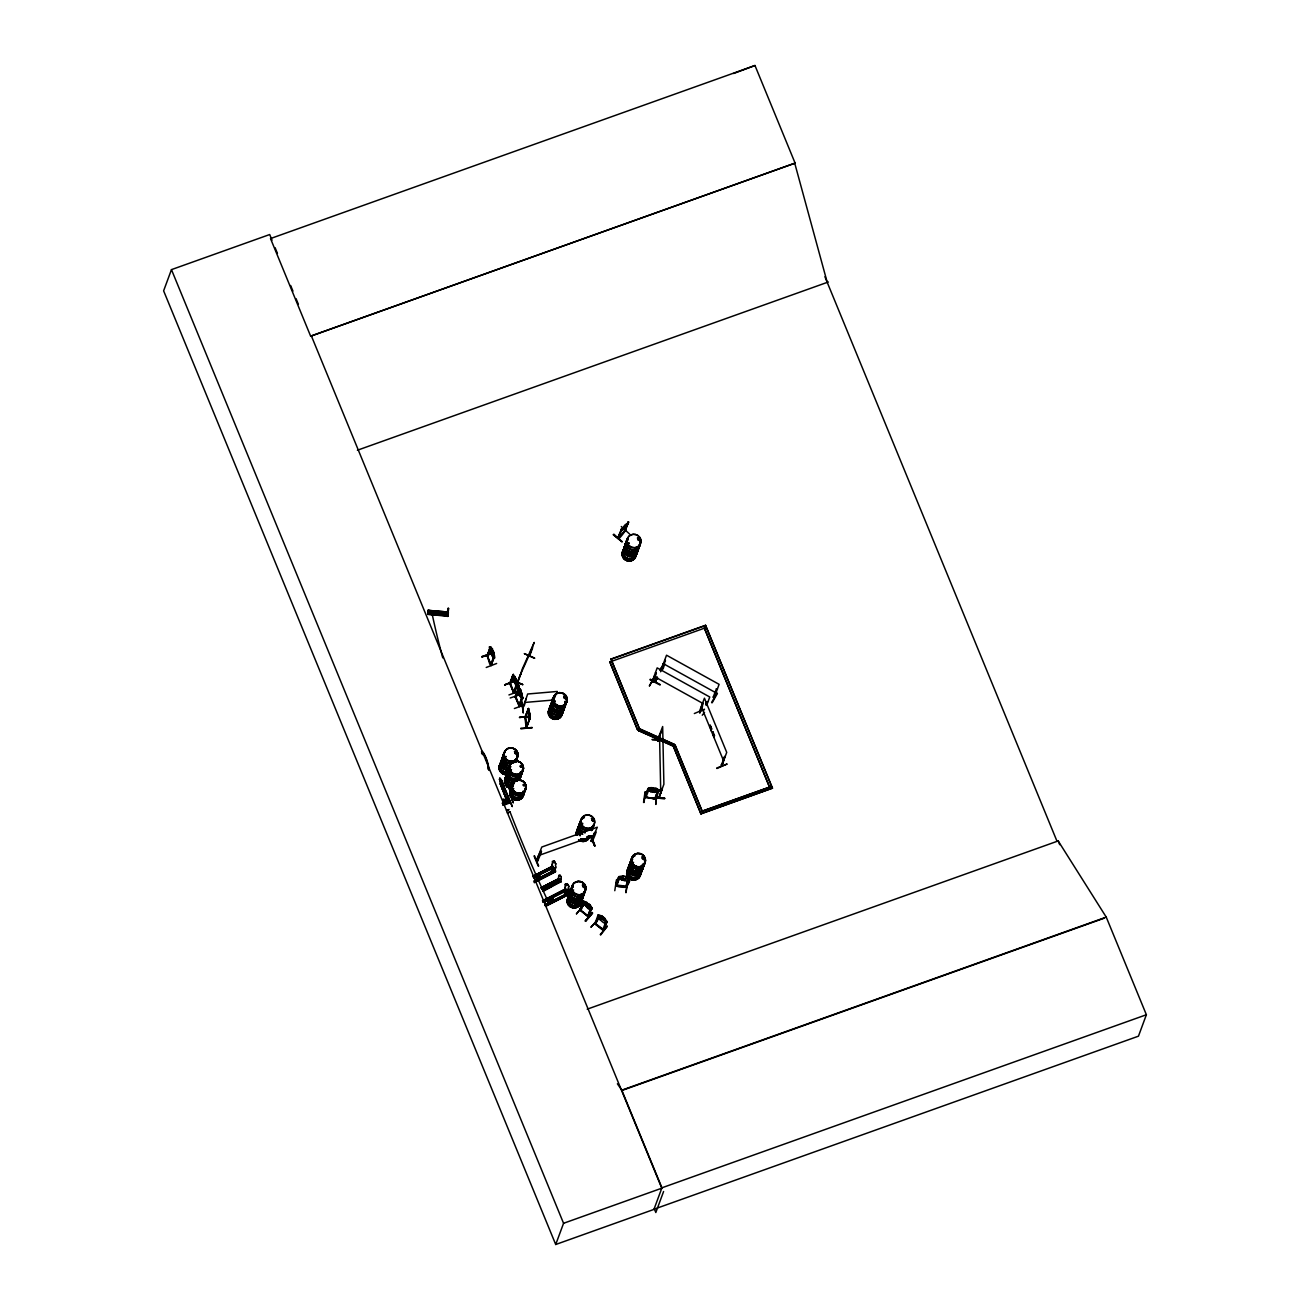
<?xml version="1.0" encoding="UTF-8"?>
<svg xmlns="http://www.w3.org/2000/svg" width="1310" height="1310" viewBox="0 0 1310 1310"><rect width="100%" height="100%" fill="white"/><g stroke="black" fill="none" stroke-linecap="round" stroke-linejoin="round"><path stroke-width="1.5" d="M655.229 681.429L657.636 677.778M528.061 709.873L529.289 720.729L528.47 718.371M505.038 756.836L506.151 756.787M508.002 776.633L508.984 776.928M510.392 770.002L511.49 769.609L510.671 770.329M513.176 789.209L513.782 788.604M515.256 752.431L514.814 753.365M515.288 753.381L515.567 752.218M520.709 765.711L520.987 766.907L522.068 766.301M521.56 766.776L521.92 765.744M524.721 785.034L523.345 785.591M554.114 701.538L555.293 701.407L554.163 701.243M565.789 697.64L564.283 697.771L565.822 697.215M566.018 697.69L565.412 698.803M573.633 889.948L572.945 890.522M582.835 823.859L581.82 824.006L582.541 823.139M583.048 886.657L584.211 887.001L584.358 885.986M584.113 887.492L584.506 886.33M593.315 820.207L592.284 820.633L592.022 819.421M627.981 543.126L629.095 543.175M633.582 862.357L632.566 862.504M639.411 540.211L637.79 539.802L638.379 538.737M638.085 539.212L638.51 540.08L639.591 539.278M642.244 858.59L642.964 857.542M642.326 858.541C644.209 861.603 644.847 855.905 642.604 858.263M644.111 858.328L643.652 859.082M505.3 799.444L506.069 799.166M524.901 717.094L525.163 717.864M526.129 726.477C524.704 734.91 535.643 700.392 526.62 727.721L525.31 717.176L528.438 708.53L529.96 714.425L529.289 720.729M526.833 727.296L525.49 716.963M653.493 797.823L664.661 798.609M664.678 798.576L653.428 797.97L664.661 798.036M447.103 613.473L448.167 613.195M448.38 613.522L427.993 610.345L448.364 612.081L447.938 616.404L427.764 614.177M447.905 613.784L448.315 614.095M448.577 608.364L448.053 611.23L448.528 610.362M448.348 613.424L427.911 611.524L427.993 610.362L448.364 612.081M448.708 608.937L448.135 608.151M429.844 614.259L430.073 610.738M431.219 614.39L431.465 610.788A911.4 852.171 3.1 0 0 442.747 657.866M433.266 614.587L433.528 610.984M435.346 611.164L435.1 614.75M437.393 611.361L437.147 614.947M446.775 615.094L446.956 612.703M427.781 613.719L448.118 615.667L448.151 613.014M492.462 656.408C486.256 634.155 490.562 657.194 494.378 658.455L493.919 652.364L490.497 646.943L490.873 647.861C486.698 661.255 485.257 649.858 491.152 665.496L494.41 655.983L491.086 665.562M487.009 655.278L487.86 655.917M487.5 655.491C491.25 673.504 492.118 662.451 493.805 652.396M700.015 711.445L699.818 712.837L702.668 705.762M721.368 764.696L722.088 766.006L721.614 764.876M532.089 727.967L520.938 728.163M509.77 682.936L510.278 683.918L510.179 682.657M513.569 692.057L514.24 693.137L510.261 683.149M514.29 693.088L517.466 684.541L518.449 684.475M520.561 689.83L522.87 698.017L519.35 706.598L515.141 696.691L518.776 687.75L520.676 689.879L518.662 687.783L515.665 696.511M515.436 697.395L515.649 696.003M519.874 706.123L519.366 705.042M447.938 616.355L447.987 615.716M555.882 863.912L555.44 865.255A3.766 0.852 62.8 0 1 555.194 867.58L553.311 871.019L535.184 880.058M560.876 879.698L561.269 878.928M566.591 891.406L567.345 890.472M658.062 740.199L658.046 741.247L657.571 740.265M658.144 741.133L661.157 731.684L657.653 741.247L657.587 740.199M538.033 860.342C532.188 865.058 548.366 836.91 537.739 860.834L536.756 860.31M592.497 841.216C586.864 844.099 602.78 818.668 592.333 841.347L591.203 841.233L594.462 832.701M447.676 613.145L448.2 611.246M529.011 656.081L529.011 656.163M647.517 789.881L654.509 792.403L656.015 788.243L659.208 790.29L658.717 791.633L654.46 792.353M647.648 789.881L650.808 791.78M648.024 788.538C649.858 785.967 660.944 789.521 657.964 790.536L655.016 798.543M646.207 797.004L655.704 799.264L654.885 798.314L656.097 798.461L644.946 797.413L648.155 788.456L644.831 797.397L645.928 797.364M652.282 787.818L649.613 789.75L654.165 791.305L656.899 790.896L655.917 788.391M653.444 788.178L655.442 789.586M654.476 792.239L650.759 791.698L652.249 787.654M659.094 790.159L658.177 790.012M659.208 790.29L655.704 799.264M428.026 610.542L427.764 614.128L427.813 613.26L448.135 615.389L427.731 614.423L427.813 613.227L448.02 615.241M643.538 802.441L645.06 791.764M644.012 802.506L645.601 791.698M645.814 797.675L649.285 788.505L648.09 788.931M656.736 793.68L655.835 804.438L656.899 793.68M657.964 790.536L654.705 799.002M552.312 705.091L552.312 704.354M539.753 876.701L539.343 877.635M549.201 886.166L550.462 885.527M614.783 890.702L616.437 879.862M615.88 885.396C617.092 886.87 614.93 881.859 618.86 876.603L622.987 875.899L620.318 877.913L622.43 879.125L627.588 879.141L626.639 876.505L629.897 878.551C630.503 883.48 623.74 889.015 626.606 886.592M619.859 876.898C614.587 877.012 626.344 883.169 629.389 879.911M621.431 879.992L625.165 880.467M622.971 876.013L626.688 876.587M624.133 876.39C618.5 877.913 628.669 880.271 625.361 876.587M626.622 876.619L629.913 878.437L626.655 887.427M616.928 885.167C640.082 887.214 615.913 888.851 615.88 884.872M625.885 892.569L627.539 881.728L626.049 892.569M628.816 878.257L629.913 878.437L628.685 878.24M448.135 611.868L447.594 612.851M581.018 910.434L584.178 901.755L583.261 901.313L579.79 910.024L583.228 901.116L589.664 904.44L590.564 906.913L590.188 907.912L586.012 905.668L584.407 903.376L586.7 902.164L583.228 901.116M579.904 909.713L588.55 916.984L592.005 908.043M595.329 923.124L595.542 924.434L595.084 923.059M602.715 930.018L603.55 930.591L606.939 921.683L606.17 920.946M554.457 869.496L554.163 867.94M448.151 608.544L446.628 615.078L447.791 613.096M436.869 612.54L435.411 612.982L436.639 613.735M555.669 864.027L554.425 861.014L553.606 862.062A3.766 0.852 62.8 0 0 552.607 863.061L551.477 867.81L553.311 871.019M558.83 875.555L558.142 879.665L559.354 881.794L561.188 879.681M568.589 886.149L567.312 883.644L566.46 884.938A3.766 0.852 62.8 0 0 565.462 885.953L564.332 890.702L566.166 893.895L568.065 890.472A3.766 0.852 62.8 0 0 568.294 888.147L568.9 886.412M568.294 888.147L568.507 888.033A3.766 0.852 62.8 0 1 568.262 890.374L566.379 893.797L564.544 890.603L565.674 885.838A3.766 0.852 62.8 0 1 566.673 884.84M655.131 681.609L657.211 677.827L655.737 681.56M523.067 707.711L527.652 694.005L557.356 691.451L556.095 694.84M618.893 537.477L617.845 537.804M504.94 756.574L506.118 756.476M505.627 756.885L505.12 756.951M515.026 753.528L516.828 753.135M516.811 753.447L516.762 752.644M520.201 766.104L520.741 765.875M520.365 765.826L520.398 766.874M523.017 784.755L524.327 786.082M554.392 701.865L554.965 700.948M582.639 886.33L584.391 885.707M537.919 860.392L536.789 860.539M655.18 681.265L657.292 677.597M272.022 240.189L269.696 234.539L171.463 269.631L163.619 290.836L555.718 1244.5L653.936 1209.408L661.927 1187.81L621.792 1090.182L1106.246 917.131L1146.381 1014.742L1138.456 1036.177L654.001 1209.228M310.65 336.179L795.105 163.111L754.969 65.5L270.515 238.567L310.65 336.179L795.105 163.111M446.186 612.458L446.071 615.209M481.998 657.08L492.314 653.493M486.992 655.557L490.611 646.911L487.402 655.442M487.336 656.097L490.136 647.075M491.823 650.939L492.937 650.333M486.223 667.478L496.637 663.482M493.215 654.263L493.281 651.479M494.378 658.455L494.82 657.014M513.34 681.675L504.677 684.901L515.043 681.02M517.352 684.573L516.582 679.874L513.307 674.404L509.656 683.247L513.831 693.154L510.245 684.017M510.212 683.165L513.307 674.404M512.881 674.716L510.098 684.213L513.242 674.601M508.935 694.939L519.35 691.189M519.808 692.482L516.435 687.16L516.058 678.957M513.389 692.384C516.599 690.124 516.238 672.554 517.401 684.672M521.102 673.438L517.335 682.199L522.739 684.606L517.466 682.575M517.139 683.755L513.782 693.137M528.945 656.539L534.218 642.408L522.461 668.575L517.843 682.346M529.666 655.966L532.662 647.713M518.907 685.588L515.632 697.575L515.256 696.38M515.747 697.264L519.268 688.765M522.051 693.219L521.871 697.215L519.742 693.563L518.039 683.083L519.742 692.646M522.723 684.622L512.292 680.365M514.388 708.514L524.786 704.747M520.561 694.513L510.179 698.001M534.529 658.324L524.278 653.608L534.66 658.062M754.969 65.5L733.616 73.507M519.006 705.173L522.068 697.1L522.985 697.968M522.428 696.969L518.924 705.713M519.202 706.417L522.068 697.1M526.194 698.738L523.165 707.596M528.814 716.75L519.579 717.323M523.214 712.853L521.888 701.898L523.279 712.673M505.005 790.863L504.661 792.026L505.005 790.863C504.628 788.505 501.632 776.404 499.405 779.237L503.695 789.029L503.171 785.067M499.896 779.09L502.86 786.622L502.418 784.264M508.165 797.577L506.986 800.705L500.273 783.757L507.003 800.737L508.182 797.544M501.222 781.218L512.325 806.616L501.681 780.793M529.813 714.408L529.289 718.502L528.552 708.514L524.966 716.816M506.626 798.723L500.633 783.626M528.552 708.514L525.048 718.289L528.438 708.677M529.78 718.388L526.636 726.853M503.22 798.92L504.022 801.704M505.201 799.477L506.299 798.773C502.221 813.657 504.956 794.662 506.462 799.706M532.04 727.41L520.954 728.9M504.284 804.193C503.236 801.261 507.363 806.944 506.724 799.395M506.921 800.705L500.273 783.757M509.41 801.081L502.434 803.505L509.377 801.016M552.198 703.061L551.756 699.343M613.817 534.136L622.119 541.652M551.756 705.14L552.263 704.715M553.131 701.554L554.949 696.642M621.284 526.522L629.602 534.021M625.64 530.337C606.579 556.783 631.993 509.312 617.845 537.853L625.099 530.255M621.677 528.667L617.96 537.493M625.591 530.403C622.692 534.169 630.028 519.366 627.687 522.444M628.358 521.74L624.903 531.254L628.734 521.904L621.202 529.78L627.506 523.378M534.513 855.807L538.672 866.008M637.528 729.768L609.772 661.746L637.528 729.768L639.558 729.048L659.47 737.841M610.984 659.061L639.558 729.048L610.984 659.061L705.533 625.279L772.491 788.129L700.948 813.903L673.193 745.881L675.207 745.161L702.979 813.183M537.739 860.834L537.886 859.999M591.318 841.184L597.294 827.216L541.767 847.046L536.609 860.719L540.801 851.86M536.117 881.057L534.283 877.847M559.223 879.157L541.816 888.671L541.194 887.59L559.173 878.322M543.175 886.821L545.042 889.948M550.184 868.121L552.509 872.165M544.37 886.215L546.237 889.343M553.819 861.014L553.606 862.062M560.713 881.712L543.322 891.275L541.226 887.64L559.321 878.584M546.172 885.298L548.022 888.426M547.76 884.479L549.627 887.607M554.212 869.611L553.721 867.22M549.561 883.562L551.412 886.69M534.365 882.612L555.555 871.756L554.588 870.069L554.998 870.806M546.385 899.151L549.185 903.835A300.055 62.389 67.9 0 1 510.016 811.889L507.412 812.904L510.016 811.889M557.405 879.796L558.961 882.498M559.927 879.108L560.254 880.713L559.845 879.632L559.304 880.467L560.091 880.058M561.008 881.532L542.929 890.587M563.251 890.898L565.576 894.943M566.46 884.938L566.886 883.792M567.279 892.388L567.017 889.883L567.279 892.388L567.852 891.34M568.262 893.567L568.622 894.533L545.648 906.291M650.3 679.153L660.207 684.573M649.547 685.818L654.836 676.435L649.351 685.9M656.359 673.193L653.133 682.068L652.183 681.675L657.178 667.887L709.758 697.002L706.614 705.484M652.478 681.151L653.313 681.74M653.035 682.002L652.495 680.807L653.019 681.691M655.131 681.74L656.998 676.648M594.691 845.867L590.892 835.698L595.133 845.851M662.762 664.809C666.937 657.44 656.195 679.792 663.744 664.039L662.844 665.726M660.715 670.736L666.528 655.213L719.092 684.328L714.146 698.017L713.279 697.067M675.207 745.161L673.094 746.143L638.805 730.702L673.193 745.881L700.948 813.903M660.6 671.768L663.646 663.99M663.99 663.842L660.027 669.885M662.467 669.394C664.579 667.953 664.907 657.915 665.513 660.846M576.498 913.823L583.441 905.538L576.449 913.807M585.75 921.323L592.66 912.988L585.39 920.832M652.265 739.79L661.615 740.068M591.612 909.451L588.059 908.501L582.655 902.557L588.157 908.485L591.53 909.549L592.104 908.108L589.598 904.44L592.022 908.19L590.859 907.781L587.731 916.263M591.187 907.257L587.961 915.968L588.861 916.607L588.206 915.69M657.505 740.265L662.663 726.526L663.892 784.231L658.848 797.986L662.352 788.423L659.438 796.709M594.838 923.894L598.162 914.757L598.752 915.87L595.673 924.058M772.392 788.391L705.533 625.279M595.608 924.352L599.112 915.395L598.195 914.953L601.634 915.805L607.038 921.749L603.386 930.608L594.871 923.845M598.31 919.145L590.892 927.283L598.195 919.243M706.254 627.523L609.674 662.025M616.535 885.838L619.761 876.75M619.81 877.258L616.551 885.789M600.684 934.963L607.267 926.383M602.682 930.051L606.121 921.045L606.596 922.043M637.626 729.506L639.657 728.786L673.946 744.244L663.089 739.446M655.95 799.198L645.126 797.02M658.93 796.48L659.389 797.528M625.427 887.214L628.751 878.142M659.356 797.774L659.356 796.627M694.333 713.541L704.518 709.218M700.162 712.558L702.897 703.208L699.786 712.738M703.978 710.004L703.716 710.102M705.746 704.944C704.796 701.358 709.48 701.718 706.958 701.669M702.258 715.227L704.534 712.345M716.472 688.667L717.372 689.158L716.472 688.667L713.164 697.182L714.032 697.64M711.592 702.553L716.979 693.006M716.767 768.02L727.165 763.992L716.947 768.495M721.237 765.253L724.79 756.492L721.728 766.137L724.79 756.492M721.679 766.023L726.722 752.382L704.436 698.181L699.458 711.412M555.718 1244.5L563.562 1223.294L171.463 269.631M617.387 1083.779L621.792 1090.182M771.574 786.409L702.16 811.201L769.691 787.081M663.597 1191.494L655.819 1212.52L654.394 1209.097M1106.246 917.131L1058.185 840.938L1057.039 841.331L824.923 276.754M660.371 670.376L661.222 668.166M519.317 677.057L531.074 650.89M550.315 885.986L550.347 885.118M550.347 899.168L551.592 898.234M638.707 730.964L639.657 728.786M673.094 746.143L674.044 743.982M660.502 670.491L661.812 667.871M663.138 665.333L661.059 669.901M661.091 669.59L662.483 666.741M649.973 679.825L659.994 684.966M662.549 665.873L660.846 669.066M490.857 664.301L494.459 655.917M655.458 672.718L656.179 673.52M652.38 681.184L653.33 681.38M660.453 670.098L664.17 663.761M662.549 668.951L661.37 668.853L662.713 668.608M712.132 702.815L717.422 693.448M629.127 543.06L628.292 543.29M637.79 539.016L638.691 538.443M514.814 752.562L516.484 752.202M515.207 752.742L516.435 752.792M516.549 753.217L515.256 753.332M564.004 697.378L564.954 696.986M565.805 698.41L565.412 697.329M624.313 525.899L622.217 529.518L627.13 524.377M506.479 810.562L507.903 810.12M622.758 529.78L620.694 531.123L628.243 523.247M622.708 529.846L628.161 523.312M615.716 885.2L626.606 886.935M583.261 901.313L584.063 901.788M587.535 903.196L585.996 904.08L588.878 906.356L588.501 903.965M592.104 908.108L590.859 907.781M585.275 920.963L592.284 912.497L585.406 921.045M600.095 919.866C593.987 910.352 602.436 925.466 606.448 923.01M602.469 916.836L600.93 917.721L603.812 919.997L603.435 917.606M604.598 918.081L601.601 915.739L599.341 917.016L605.122 921.552L604.532 918.081L606.956 921.831M602.666 929.953L603.91 929.936L596.034 923.927M600.209 934.603L607.218 926.137M613.358 534.709L622.07 541.816L613.342 534.742M621.038 530.534L628.587 522.657M621.955 528.929L620.989 529.371M558.715 875.375L560.254 875.047M505.005 803.931L504.628 803.014M522.084 766.874L520.479 766.808M591.727 819.34L592.988 819.52M592.988 820.993L593.315 819.651M582.934 885.838L584.244 886.133M583.343 885.871L583.343 886.903M616.748 885.478L615.684 885.118M503.859 803.161L505.136 799.182L505.791 800.328M436.607 613.784L436.296 612.261M651.791 789.013L653.461 788.063M508.493 797.725L501.321 780.924M508.313 810.219L509.082 809.547L507.592 809.842M638.199 538.623L639.083 539.949M520.627 765.417L521.937 765.482M521.069 765.564L521.888 766.055M523.525 784.674L524.671 784.837M593.201 820.764L591.645 820.306M552.607 863.061L551.264 867.924L553.098 871.117L555.194 867.58M552.82 865.926L532.941 876.21L552.624 866.483M533.203 876.537L552.624 866.581M533.301 876.832L552.787 866.974L533.481 877.143M533.53 877.241L552.951 867.285M533.727 877.471L551.395 868.432M533.825 877.765L551.559 868.808M535.921 881.221L555.391 871.265L554.097 868.465M535.168 880.025L552.82 870.97M533.612 881.204L554.85 870.331M537.297 879.763L555.358 870.348M535.577 880.762L555.571 870.724M535.774 881.09L555.358 871.314M534.3 882.514L555.489 871.641M559.026 876.423L559.403 875.424M541.439 888.016L559.206 878.879M559.386 879.321L541.701 888.393L541.21 887.607M541.8 888.638L560.041 879.599M560.483 880.091L559.763 879.19M542.733 890.243L560.86 881.286M542.487 900.805L565.887 888.704M542.536 900.903L565.478 889.13M542.684 901.034L565.691 889.261M544.6 900.51L565.936 889.523M543.011 901.738L564.544 890.603M543.077 901.82L564.446 891.095M543.273 902.066L564.463 891.209M543.372 902.344L564.626 891.602M544.714 904.653L568.032 893.551M544.911 904.883L567.918 893.109M568.425 893.125L545.058 905.259L568.638 893.502M545.255 905.587L568.458 894.042L545.451 905.816M545.599 906.192L568.573 894.484M584.325 887.263L582.721 886.559M538.263 866.156L534.054 856.003M490.529 647.075L492.527 648.941M492.38 653.313L481.703 656.719L492.118 652.953M725.183 757.409L724.43 756.623M540.015 852.548L540.948 852.204M594.609 833.062L595.542 832.718M661.828 668.198L662.369 669.328M357.401 450.231L828.378 281.977M512.701 675.796C520.07 693.956 514.404 684.622 512.865 675.845M515.501 677.892L514.502 678.449L515.862 681.773M514.879 680.643L504.677 684.901M515.534 682.428L517.958 690.567M516.975 684.672L516.959 683.624L513.978 692.171M518.694 690.239L518.367 687.439L519.481 688.208L517.548 683.476L517.892 686.26L516.975 685.85M518.17 689.142C517.417 691.254 522.772 702.029 522.444 698.017M517.843 690.599L519.857 692.613M520.971 691.221L520.185 691.205M610.886 659.323L705.435 625.541M521.429 692.335L521.331 695.119L519.972 691.795M518.285 689.093L519.218 693.841M520.578 697.182L519.055 693.874M500.878 784.461L499.912 778.156L501.845 781.857M502.5 788.8L504.776 791.993L502.5 788.718M710.102 726.46L710.528 727.492L710.151 724.987L711.854 729.162L710.871 728.344L711.264 730.882L710.102 726.46L711.101 727.279M505.742 800.213L507.216 799.542M505.676 800.328L508.133 797.069L507.363 800.606M502.254 803.096L509.197 800.623M503.024 804.733L509.95 802.195L502.942 804.782M503.187 805.355L510.114 802.85M538.639 855.528L594.167 835.698M701.047 813.641L772.491 788.129M539.114 877.716L537.608 877.471M550.937 900.445L552.181 900.494M1056.99 841.2L1058.136 840.807L1059.724 844.688M587.207 1009.175L1058.185 840.938M621.644 1090.575L1104.183 918.212M661.927 1187.81L1146.381 1014.742M563.562 1223.294L661.779 1188.203L311.567 336.392M655.213 790.176L651.578 789.619M592.48 840.496L591.629 841.266M565.396 698.688L564.07 698.115M552.214 707.58L552.181 708.743M642.915 857.51L643.75 857.542M580.15 909.418L580.969 910.008M580.035 909.729L587.961 915.674M588.468 916.902L579.888 910.09M603.435 930.182L594.871 923.501M566.035 891.455L566.591 890.849L568.229 893.862M522.625 707.695L522.657 707.351M524.508 702.487L554.212 699.933M529.453 712.247L529.224 716.308L529.6 713.426M528.749 716.177L519.53 717.553M519.53 717.422L528.88 716.57M529.879 719.255L529.256 718.306M538.164 875.571L539.72 876.799M550.2 885.003L549.021 884.954L549.185 886.231M551.232 898.349L552.624 898.971M652.2 739.413L663.482 739.888M662.369 789.39L661.959 788.423M565.15 696.789L566.084 697.722M524.082 784.166L524.933 784.837M427.961 610.82L448.233 612.654M427.944 611.246L448.184 613.145M427.764 613.948L447.987 615.847M519.399 706.286L515.714 697.346M648.139 788.571L649.089 788.587M618.86 876.717L619.925 876.783M566.968 883.71L568.229 885.298M492.527 649.023L490.972 649.711L493.755 656.359M515.207 676.549L513.667 677.221L514.273 680.217L519.137 690.55M516.762 682.887L518.056 683.165L516.042 681.085M519.513 689.551L520.676 689.879M658.128 739.741L658.16 741.018M663.384 663.695L715.948 692.81M654.05 676.369L703.11 703.552M550.904 900.543L550.364 899.692M494.541 655.409L492.56 653.706L491.25 647.599M518.596 688.454L517.221 685.114M625.787 524.278L623.609 527.799L624.968 525.146M541.39 887.754L543.224 890.947L542.684 890.145L560.352 881.09L560.991 882.203M554.228 861.112L555.636 863.732M487.959 768.774L489.039 770.198L488.45 768.79A9.481 1.883 70.3 0 0 485.928 757.573A9.481 1.883 70.3 0 0 481.441 751.711M481.523 753.103L482.653 754.675M515.731 696.478L519.661 706.368M499.765 778.058L501.779 781.333M566.788 889.998L567.623 891.471M558.273 879.599L559.501 881.728M560.582 875.768L560.975 876.636M500.011 779.041L501.648 782.381M590.384 835.731L594.707 845.982L590.319 835.911M516.91 685.916L518.482 689.715M487.5 656.359L491.168 665.087M701.308 706.663L723.595 760.864M675.108 745.423L702.193 811.299M518.711 687.93L519.087 688.847M505.709 798.674L506.331 800.05M275.116 247.737L277.442 253.403M290.623 285.465L292.949 291.115M296.06 298.664L298.385 304.329M568.638 885.625L568.736 886.804M567.59 891.078L566.886 890.669M561.139 878.994L561.188 876.799M794.875 163.734L827.232 282.387M526.129 727.77L524.933 717.012M499.47 779.106L500.764 784.493M528.061 708.71L528.176 709.692M659.536 735.008L660.748 792.714M643.718 865.894A7.041 6.714 20.3 0 1 633.221 870.429A7.041 6.714 20.3 0 1 632.599 859.213M643.881 863.994A7.139 6.812 20.3 0 1 634.056 870.806A7.139 6.812 20.3 0 1 632.583 859M642.571 864.256A6.992 6.665 20.3 0 1 635.137 873.164A6.992 6.665 20.3 0 1 630.65 862.258A7.041 6.73 20.3 0 0 634.204 873.066A7.041 6.73 20.3 0 0 643.063 866.008M642.096 857.002A7.139 6.812 20.3 0 1 644.291 859.9M643.865 863.749A7.025 6.697 20.3 0 1 635.055 870.773A7.025 6.697 20.3 0 1 631.436 860.015M644.585 861.8A7.025 6.697 20.3 0 1 635.776 868.825A7.025 6.697 20.3 0 1 632.157 858.066M644.733 863.159A7.041 6.714 20.3 0 1 633.483 867.171A7.041 6.714 20.3 0 1 635.203 855.659M641.278 870.806A7.041 6.714 20.3 0 1 632.435 877.847A7.041 6.714 20.3 0 1 628.816 867.073M641.425 870.659A7.139 6.812 20.3 0 1 632.468 877.798A7.139 6.812 20.3 0 1 628.8 866.876M640.557 872.755A7.041 6.714 20.3 0 1 631.715 879.796A7.041 6.714 20.3 0 1 628.096 869.021M640.557 872.64A6.992 6.665 20.3 0 1 631.78 879.632A6.992 6.665 20.3 0 1 628.178 868.923A7.041 6.73 20.3 0 0 631.747 879.731A7.041 6.73 20.3 0 0 640.59 872.689M642.44 864.6A6.992 6.665 20.3 0 1 635.006 873.524A6.992 6.665 20.3 0 1 630.519 862.602A7.041 6.73 20.3 0 0 635.039 873.459A7.041 6.73 20.3 0 0 642.539 864.469M642.326 868.203A7.139 6.812 20.3 0 1 632.501 875.014A7.139 6.812 20.3 0 1 631.027 863.208A7.041 6.714 20.3 0 0 631.764 874.376A7.041 6.714 20.3 0 0 642.26 869.824M641.409 870.413A7.025 6.697 20.3 0 1 632.583 877.438A7.025 6.697 20.3 0 1 628.98 866.696M642.129 868.465A7.025 6.697 20.3 0 1 633.303 875.489A7.025 6.697 20.3 0 1 629.701 864.747M584.129 892.143A7.041 6.714 20.3 0 1 575.303 899.184A7.041 6.714 20.3 0 1 571.684 888.409M584.276 891.995A7.139 6.812 20.3 0 1 575.319 899.135A7.139 6.812 20.3 0 1 571.651 888.213M583.392 895.729A6.992 6.665 20.3 0 1 572.961 900.232A7.009 6.681 20.3 0 1 572.323 889.064A7.041 6.73 20.3 0 0 572.912 900.33A7.041 6.73 20.3 0 0 583.425 895.794A7.009 6.681 20.3 0 1 572.961 900.248A6.992 6.665 20.3 0 1 572.339 889.081M572.568 885.756A7.139 6.812 20.3 0 0 573.764 895.401A7.139 6.812 20.3 0 0 583.72 894.533A7.139 6.812 20.3 0 0 582.524 884.889A7.041 6.714 20.3 0 1 583.703 894.337A7.041 6.714 20.3 0 1 573.878 895.188A7.041 6.714 20.3 0 1 572.683 885.675M584.26 891.75A7.025 6.697 20.3 0 1 574.582 898.463A7.025 6.697 20.3 0 1 573.141 886.837M584.981 889.801A7.025 6.697 20.3 0 1 576.171 896.826A7.025 6.697 20.3 0 1 572.552 886.084M582.361 885.232A7.025 6.697 20.3 0 1 584.538 888.082M584.325 891.881A7.139 6.812 20.3 0 1 574.484 898.693A7.139 6.812 20.3 0 1 573.027 886.886M581.656 898.807A7.041 6.714 20.3 0 1 572.83 905.849A7.041 6.714 20.3 0 1 569.211 895.09M581.853 898.545A7.139 6.812 20.3 0 1 572.896 905.685A7.139 6.812 20.3 0 1 569.228 894.763M583.261 896.073A6.992 6.665 20.3 0 1 572.83 900.576A6.992 6.665 20.3 0 1 572.208 889.424M582.213 894.583A7.139 6.812 20.3 0 1 574.631 903.671A7.139 6.812 20.3 0 1 570.047 892.552M581.771 900.183A7.025 6.697 20.3 0 1 572.11 905.128A7.025 6.697 20.3 0 1 569.375 894.697M582 899.904A7.025 6.697 20.3 0 1 572.028 902.754A7.025 6.697 20.3 0 1 570.096 892.749M582.066 894.763A7.025 6.697 20.3 0 1 582.491 898.234M570.096 892.421A7.139 6.812 20.3 0 0 573.764 903.343A7.139 6.812 20.3 0 0 582.721 896.204A7.041 6.714 20.3 0 1 573.846 903.114A7.041 6.714 20.3 0 1 570.227 892.356M639.215 545.091A7.041 6.714 20.3 0 1 630.372 552.132A7.041 6.714 20.3 0 1 626.753 541.358M626.737 541.161A7.139 6.812 20.3 0 0 630.405 552.083A7.139 6.812 20.3 0 0 639.362 544.944A7.139 6.812 20.3 0 1 630.454 551.952A7.139 6.812 20.3 0 1 626.786 541.03M638.51 548.726A7.041 6.73 20.3 0 1 627.998 553.279A7.025 6.697 20.3 0 1 627.392 541.996A7.041 6.73 20.3 0 0 627.998 553.279A7.025 6.697 20.3 0 0 638.494 548.677A7.041 6.714 20.3 0 1 627.965 553.344A7.041 6.714 20.3 0 1 627.343 542.127A7.041 6.73 20.3 0 0 627.932 553.459A7.025 6.697 20.3 0 0 638.379 549.021A7.041 6.73 20.3 0 1 627.932 553.459A7.025 6.697 20.3 0 1 627.277 542.356M639.362 544.698A7.041 6.714 20.3 0 1 629.668 551.412A7.041 6.714 20.3 0 1 628.21 539.769M640.082 542.749A7.041 6.714 20.3 0 1 631.24 549.791A7.041 6.714 20.3 0 1 627.621 539.016M637.446 538.164A7.041 6.714 20.3 0 1 639.624 541.03M637.593 537.771A7.041 6.714 20.3 0 1 638.772 547.285A7.041 6.714 20.3 0 1 628.947 548.137A7.041 6.714 20.3 0 1 627.768 538.623M636.742 551.756A7.041 6.714 20.3 0 1 627.916 558.797A7.041 6.714 20.3 0 1 624.297 548.022M636.889 551.608A7.139 6.812 20.3 0 1 627.932 558.748A7.139 6.812 20.3 0 1 624.264 547.826M623.56 549.987A7.041 6.714 20.3 0 0 627.179 560.762A7.041 6.714 20.3 0 0 636.021 553.721A7.041 6.73 20.3 0 1 626.311 560.451A7.041 6.73 20.3 0 1 624.87 548.792M623.625 549.856A7.025 6.697 20.3 0 0 627.244 560.615A7.041 6.73 20.3 0 0 636.054 553.639A7.025 6.697 20.3 0 1 627.244 560.615A7.041 6.73 20.3 0 1 623.593 549.905M637.348 547.4A7.139 6.812 20.3 0 1 629.75 556.504A7.139 6.812 20.3 0 1 625.181 545.369M636.889 551.363A7.041 6.714 20.3 0 1 628.063 558.404A7.041 6.714 20.3 0 1 624.444 547.629M637.151 547.695A7.041 6.714 20.3 0 1 629.668 556.668A7.041 6.714 20.3 0 1 625.165 545.681M637.757 549.021A7.041 6.714 20.3 0 1 628.915 556.062A7.041 6.714 20.3 0 1 625.296 545.288M513.209 785.918A7.025 6.697 20.3 0 0 513.847 797.119A7.025 6.697 20.3 0 0 524.311 792.583A7.139 6.812 20.3 0 1 513.831 797.069A7.139 6.812 20.3 0 1 513.192 785.689A7.139 6.812 20.3 0 1 508.067 773.457M511.178 789.078A7.025 6.697 20.3 0 0 515.682 800.033A7.041 6.73 20.3 0 0 523.181 791.076A7.025 6.697 20.3 0 1 515.682 800.033A7.041 6.73 20.3 0 1 511.162 789.062A7.041 6.73 20.3 0 0 514.814 799.771A7.041 6.73 20.3 0 0 523.673 792.714A6.992 6.665 20.3 0 1 514.846 799.657A6.992 6.665 20.3 0 1 511.26 788.964M525.408 788.227A7.139 6.812 20.3 0 1 515.583 795.039A7.139 6.812 20.3 0 1 514.109 783.233A7.025 6.697 20.3 0 1 509.099 770.935M524.458 792.19A7.025 6.697 20.3 0 1 513.995 796.726A7.025 6.697 20.3 0 1 513.356 785.525A7.025 6.697 20.3 0 1 506.004 775.962M525.195 788.489A7.025 6.697 20.3 0 1 516.386 795.514A7.025 6.697 20.3 0 1 512.783 784.772M525.343 788.096A7.025 6.697 20.3 0 1 515.665 794.81A7.025 6.697 20.3 0 1 514.224 783.183M565.412 703.454A7.025 6.697 20.3 0 1 556.586 710.478A7.025 6.697 20.3 0 1 552.984 699.736M552.935 699.524A7.139 6.812 20.3 0 0 557.52 710.659A7.139 6.812 20.3 0 0 565.101 701.57A7.139 6.812 20.3 0 1 557.569 710.544A7.139 6.812 20.3 0 1 552.984 699.409A7.025 6.697 20.3 0 0 557.634 710.298A7.025 6.697 20.3 0 0 565.101 701.341M564.577 705.631A6.992 6.665 20.3 0 1 554.932 712.312A6.992 6.665 20.3 0 1 553.491 700.735M553.622 700.392A6.992 6.665 20.3 0 0 555.063 711.969A6.992 6.665 20.3 0 0 564.692 705.288A7.041 6.73 20.3 0 1 554.981 712.165A7.041 6.73 20.3 0 1 553.524 700.506M555.129 695.97A7.139 6.812 20.3 0 0 556.603 707.777A7.025 6.697 20.3 0 0 566.264 701.112A7.139 6.812 20.3 0 1 556.603 707.777A7.025 6.697 20.3 0 1 555.145 696.2M563.775 696.331A7.139 6.812 20.3 0 1 565.969 699.229M566.411 700.719A7.025 6.697 20.3 0 1 558.486 707.957A7.025 6.697 20.3 0 1 553.066 698.476M553.983 697.002A7.025 6.697 20.3 0 1 555.293 695.807M563.791 696.15A7.025 6.697 20.3 0 1 565.969 699M562.94 710.118A7.025 6.697 20.3 0 1 554.114 717.159A7.025 6.697 20.3 0 1 550.511 706.401M563.103 709.971A7.139 6.812 20.3 0 1 554.146 717.11A7.139 6.812 20.3 0 1 550.478 706.188M551.084 707.171A7.025 6.697 20.3 0 0 551.723 718.371A7.025 6.697 20.3 0 0 562.187 713.852A6.992 6.665 20.3 0 1 551.788 718.207A6.992 6.665 20.3 0 1 551.15 707.056M562.252 713.77A7.041 6.73 20.3 0 1 551.739 718.322A7.041 6.73 20.3 0 1 551.101 707.072M563.939 709.431A7.139 6.812 20.3 0 1 553.311 714.032A7.139 6.812 20.3 0 1 552.656 702.651M563.087 709.725A7.025 6.697 20.3 0 1 553.409 716.439A7.025 6.697 20.3 0 1 551.952 704.813M563.775 709.545A7.025 6.697 20.3 0 1 553.311 714.065A7.025 6.697 20.3 0 1 552.673 702.864M563.136 709.856A7.139 6.812 20.3 0 1 554.179 716.996A7.139 6.812 20.3 0 1 550.511 706.074M564.004 707.515A7.139 6.812 20.3 0 1 554.179 714.327A7.139 6.812 20.3 0 1 552.705 702.52M563.922 709.152A7.025 6.697 20.3 0 1 553.459 713.672A7.025 6.697 20.3 0 1 552.82 702.471M482.064 753.266A7.909 1.572 70.3 0 1 485.83 758.163A7.909 1.572 70.3 0 1 487.926 767.513M514.584 751.514A7.139 6.812 20.3 0 1 514.453 762.371M504.628 752.382A7.139 6.812 20.3 0 0 511.047 763.583A7.139 6.812 20.3 0 1 504.661 752.251A7.025 6.697 20.3 0 0 505.988 761.683A7.025 6.697 20.3 0 0 515.796 760.832A7.025 6.697 20.3 0 0 514.617 751.35A7.139 6.812 20.3 0 1 512.898 763.075M514.47 751.743A7.025 6.697 20.3 0 1 515.649 761.225A6.992 6.665 20.3 0 1 522.805 770.837A6.992 6.665 20.3 0 1 510.851 771.868A7.041 6.73 20.3 0 1 515.616 761.159A7.041 6.73 20.3 0 1 522.903 770.755A7.041 6.73 20.3 0 1 510.834 771.786A6.992 6.665 20.3 0 1 515.583 761.339M510.982 763.615A7.025 6.697 20.3 0 1 504.661 752.579M503.793 754.92A7.025 6.697 20.3 0 0 510.13 765.957A7.025 6.697 20.3 0 0 513.733 776.601A7.025 6.697 20.3 0 0 522.543 769.576M516.222 758.654A7.025 6.697 20.3 0 1 515.714 762.076M509.443 767.758A6.992 6.665 20.3 0 1 503.138 756.771M515.518 760.471A6.992 6.665 20.3 0 1 515.501 762.224M510.229 765.81A7.139 6.812 20.3 0 1 503.81 754.593M516.435 758.375A7.139 6.812 20.3 0 1 515.911 761.863M503.941 754.527A7.025 6.697 20.3 0 0 510.261 765.564A7.025 6.697 20.3 0 0 513.88 776.208A7.025 6.697 20.3 0 0 522.69 769.183A7.139 6.812 20.3 0 1 513.798 776.453A7.139 6.812 20.3 0 1 510.13 765.531M516.353 760.013A7.025 6.697 20.3 0 1 515.862 761.683M509.393 767.971A7.041 6.73 20.3 0 1 504.35 755.69A7.041 6.73 20.3 0 0 509.361 768.037M515.518 760.619A7.041 6.73 20.3 0 1 515.501 762.387M509.574 771.868A7.041 6.714 20.3 0 1 502.762 759.996M508.673 769.887A7.025 6.697 20.3 0 1 502.336 758.867M502.614 760.177A7.139 6.812 20.3 0 0 507.723 772.605A7.025 6.697 20.3 0 1 502.631 760.406M508.591 770.034A6.992 6.665 20.3 0 0 513.078 780.957A6.992 6.665 20.3 0 0 520.529 772.032A7.025 6.697 20.3 0 1 513.029 781.12A7.025 6.697 20.3 0 1 508.526 770.165A7.025 6.697 20.3 0 1 502.188 759.26M508.591 770.264A7.139 6.812 20.3 0 1 502.156 759.047M509.312 768.102A6.992 6.665 20.3 0 1 502.09 758.588M503.007 757.115A6.992 6.665 20.3 0 1 504.317 755.935M506.97 774.423A6.992 6.665 20.3 0 1 500.666 763.435A7.041 6.73 20.3 0 0 506.937 774.619A7.025 6.697 20.3 0 1 508.231 773.277M594.036 824.825A7.139 6.812 20.3 0 1 582.623 828.886A7.139 6.812 20.3 0 1 584.358 817.211M593.823 825.054A7.025 6.697 20.3 0 1 589.516 830.229M585.93 830.54A7.025 6.697 20.3 0 1 584.309 817.571M593.97 824.661A7.025 6.697 20.3 0 1 585.177 829.934A7.025 6.697 20.3 0 1 580.641 820.666M581.558 819.192A7.025 6.697 20.3 0 1 582.868 817.997M592.464 829.083A7.025 6.697 20.3 0 1 591.547 830.556M583.31 832.358A7.025 6.697 20.3 0 1 580.559 821.91M592.988 825.644A7.025 6.697 20.3 0 1 592.955 827.396M593.135 825.496A7.139 6.812 20.3 0 1 591.678 830.491M585.095 832.849A7.139 6.812 20.3 0 1 580.51 821.714M593.119 825.251A7.025 6.697 20.3 0 1 591.678 830.163M585.21 832.489A7.025 6.697 20.3 0 1 580.69 821.534M582.639 834.159A6.992 6.665 20.3 0 1 581.198 822.582A7.025 6.697 20.3 0 0 581.001 833.373M582.59 834.257A7.041 6.73 20.3 0 1 581.149 822.582M590.008 835.747A7.025 6.697 20.3 0 1 580.838 839.022A7.139 6.812 20.3 0 0 589.205 837.172M578.087 828.591A7.025 6.697 20.3 0 0 577.104 835.223A7.139 6.812 20.3 0 1 578.054 828.378M589.778 835.895A6.992 6.665 20.3 0 1 578.611 839.89M589.827 835.96A7.041 6.73 20.3 0 1 578.545 839.988M588.747 836.042A7.139 6.812 20.3 0 1 587.142 836.861M580.232 824.841A7.139 6.812 20.3 0 0 580.117 835.682A7.025 6.697 20.3 0 1 580.248 825.054M589.222 836.844A7.025 6.697 20.3 0 1 582.737 839.153M577.235 834.83A7.025 6.697 20.3 0 1 578.234 828.198M588.632 836.075A7.025 6.697 20.3 0 1 587.044 836.893M589.254 837.041A7.139 6.812 20.3 0 1 580.887 838.858M577.088 835.01A7.139 6.812 20.3 0 1 578.087 828.264M580.281 835.354A7.025 6.697 20.3 0 1 579.102 825.857M580.15 835.567A7.139 6.812 20.3 0 1 580.281 824.71M580.952 833.569A6.992 6.665 20.3 0 1 579.773 824.105M520.234 776.83A7.025 6.697 20.3 0 1 509.754 777.076A7.025 6.697 20.3 0 1 510.556 767.005M521.675 771.917A7.025 6.697 20.3 0 1 521.167 775.356M521.838 771.77A7.139 6.812 20.3 0 1 512.014 778.582A7.139 6.812 20.3 0 1 510.54 766.776M520.561 772.065A7.041 6.73 20.3 0 1 513.062 781.055A7.041 6.73 20.3 0 1 508.526 770.067M521.822 771.524A7.025 6.697 20.3 0 1 512.144 778.238A7.025 6.697 20.3 0 1 510.703 766.612M520.398 772.376A6.992 6.665 20.3 0 1 512.947 781.3A6.992 6.665 20.3 0 1 508.476 770.378M520.496 772.245A7.041 6.73 20.3 0 1 512.996 781.235A7.041 6.73 20.3 0 1 508.476 770.231M512.161 783.478A7.025 6.697 20.3 0 1 508.951 771.328M520.07 776.24A7.025 6.697 20.3 0 1 519.562 779.679M514.044 783.527A7.139 6.812 20.3 0 1 508.935 771.115M520.234 776.093A7.139 6.812 20.3 0 1 519.71 779.597M514.077 783.413A7.139 6.812 20.3 0 1 508.984 770.984M520.283 775.978A7.139 6.812 20.3 0 1 519.759 779.466M520.217 775.847A7.025 6.697 20.3 0 1 519.71 779.286M505.84 776.044A7.139 6.812 20.3 0 0 513.225 785.754A7.025 6.697 20.3 0 1 508.083 773.67M506.79 774.538A7.139 6.812 20.3 0 1 508.116 773.326M512.423 787.703A6.992 6.665 20.3 0 1 506.135 776.715M512.423 787.801A7.041 6.73 20.3 0 1 506.069 776.732M535.757 875.031L538.459 879.943L535.757 875.031M538.443 873.655L541.145 878.568L538.443 873.655M543.748 900.412L546.45 905.325L543.748 900.412M548.825 897.808L551.526 902.721L548.825 897.808M551.51 896.433L554.212 901.346L551.51 896.433M704.322 627.981L769.543 787.13L704.322 627.981M712.804 733.043L713.246 734.091L712.853 731.569L714.572 735.745L713.573 734.943L713.966 737.481L712.804 733.043M513.176 802.702L511.49 798.592L512.079 800.017A7.909 1.572 70.3 0 0 509.967 790.65A7.909 1.572 70.3 0 0 506.217 785.754L506.79 787.163L504.989 782.791L505.578 784.199A9.481 1.883 70.3 0 1 510.081 790.077A9.481 1.883 70.3 0 1 512.603 801.294L513.176 802.702M632.926 863.929A7.041 6.714 20.3 0 0 644.962 862.881A7.041 6.714 20.3 0 0 637.692 853.318A7.041 6.73 20.3 0 0 632.894 864.01A7.041 6.73 20.3 0 0 644.946 862.962A7.041 6.73 20.3 0 0 637.659 853.383A7.041 6.714 20.3 0 0 632.926 863.929M632.894 864.092A6.992 6.665 20.3 0 0 644.847 863.061A6.992 6.665 20.3 0 0 637.626 853.547A6.992 6.665 20.3 0 0 632.894 864.092M634.089 868.039A7.139 6.812 20.3 0 0 644.733 863.437A7.139 6.812 20.3 0 1 634.138 867.908A7.139 6.812 20.3 0 1 633.5 856.527A7.139 6.812 20.3 0 0 634.089 868.039M644.34 859.786A7.139 6.812 20.3 0 0 642.129 856.887A7.041 6.714 20.3 0 1 644.291 859.671M573.338 891.913A7.009 6.681 20.3 0 0 585.324 890.882A7.041 6.73 20.3 0 0 578.087 881.319A7.041 6.73 20.3 0 0 573.305 891.946A6.992 6.665 20.3 0 0 585.242 891.062A6.992 6.665 20.3 0 0 578.021 881.564A6.992 6.665 20.3 0 0 573.289 892.094A7.041 6.73 20.3 0 0 585.374 890.898A7.009 6.681 20.3 0 0 578.087 881.352A7.009 6.681 20.3 0 0 573.338 891.913M570.489 906.913A6.992 6.665 20.3 0 0 580.919 902.394A7.041 6.73 20.3 0 1 570.439 907.011A7.041 6.73 20.3 0 1 569.817 895.762A6.992 6.665 20.3 0 0 570.489 906.913M628.407 544.862A7.041 6.714 20.3 0 0 640.443 543.83A7.041 6.714 20.3 0 0 633.172 534.267A7.041 6.714 20.3 0 0 628.407 544.862A7.041 6.73 20.3 0 0 640.41 543.912A7.041 6.73 20.3 0 0 633.139 534.333A7.041 6.73 20.3 0 0 628.358 544.96M638.756 547.596A7.139 6.812 20.3 0 0 637.561 537.952A7.139 6.812 20.3 0 1 638.805 547.482A7.139 6.812 20.3 0 1 628.8 548.464A7.139 6.812 20.3 0 1 627.605 538.819A7.139 6.812 20.3 0 0 628.849 548.333A7.139 6.812 20.3 0 0 638.805 547.482M513.553 790.601A7.025 6.697 20.3 0 0 525.556 789.57A7.025 6.697 20.3 0 0 518.301 780.023A7.041 6.73 20.3 0 0 513.536 790.634A6.992 6.665 20.3 0 0 525.457 789.766A6.992 6.665 20.3 0 0 518.236 780.252A6.992 6.665 20.3 0 0 513.504 790.798A7.041 6.73 20.3 0 0 525.556 789.668A7.041 6.73 20.3 0 0 518.301 780.007A7.041 6.73 20.3 0 0 513.504 790.7A7.041 6.73 20.3 0 0 525.588 789.586A7.041 6.73 20.3 0 0 518.269 780.089A7.025 6.697 20.3 0 0 513.553 790.601M554.621 703.224A7.025 6.697 20.3 0 0 566.624 702.193A7.041 6.73 20.3 0 0 559.37 692.63A7.041 6.73 20.3 0 0 554.605 703.257A7.041 6.73 20.3 0 0 566.624 702.275A7.025 6.697 20.3 0 0 559.37 692.646A7.041 6.73 20.3 0 0 554.572 703.323A7.041 6.73 20.3 0 0 566.657 702.209A7.041 6.73 20.3 0 0 559.337 692.695A7.025 6.697 20.3 0 0 554.621 703.224M554.572 703.404A6.992 6.665 20.3 0 0 566.526 702.373A6.992 6.665 20.3 0 0 559.304 692.875A6.992 6.665 20.3 0 0 554.572 703.404M505.447 758.424A7.025 6.697 20.3 0 0 517.45 757.376A7.025 6.697 20.3 0 0 510.196 747.83A7.025 6.697 20.3 0 0 505.447 758.424M505.382 758.605A6.992 6.665 20.3 0 0 517.352 757.573A6.992 6.665 20.3 0 0 510.114 748.059A6.992 6.665 20.3 0 0 505.382 758.605A7.041 6.73 20.3 0 0 517.45 757.475A7.041 6.73 20.3 0 0 510.163 747.895A7.041 6.73 20.3 0 0 505.382 758.523M500.6 763.55A7.025 6.697 20.3 0 0 506.937 774.587A7.041 6.73 20.3 0 1 500.617 763.468M582.148 825.595A6.992 6.665 20.3 0 0 594.101 824.563A6.992 6.665 20.3 0 0 586.88 815.066A6.992 6.665 20.3 0 0 582.148 825.595A7.041 6.73 20.3 0 0 594.2 824.465A7.041 6.73 20.3 0 0 586.913 814.885A7.041 6.73 20.3 0 0 582.148 825.513M593.594 821.288A7.139 6.812 20.3 0 0 591.383 818.39A7.025 6.697 20.3 0 1 593.545 821.19M578.725 829.246A6.992 6.665 20.3 0 0 575.991 835.338A7.041 6.73 20.3 0 1 578.676 829.263M510.9 771.688A7.025 6.697 20.3 0 0 522.903 770.657A7.041 6.73 20.3 0 0 515.632 761.094A7.041 6.73 20.3 0 0 510.867 771.705A7.041 6.73 20.3 0 0 522.919 770.673A7.025 6.697 20.3 0 0 515.649 761.11A7.025 6.697 20.3 0 0 510.9 771.688"/></g></svg>
